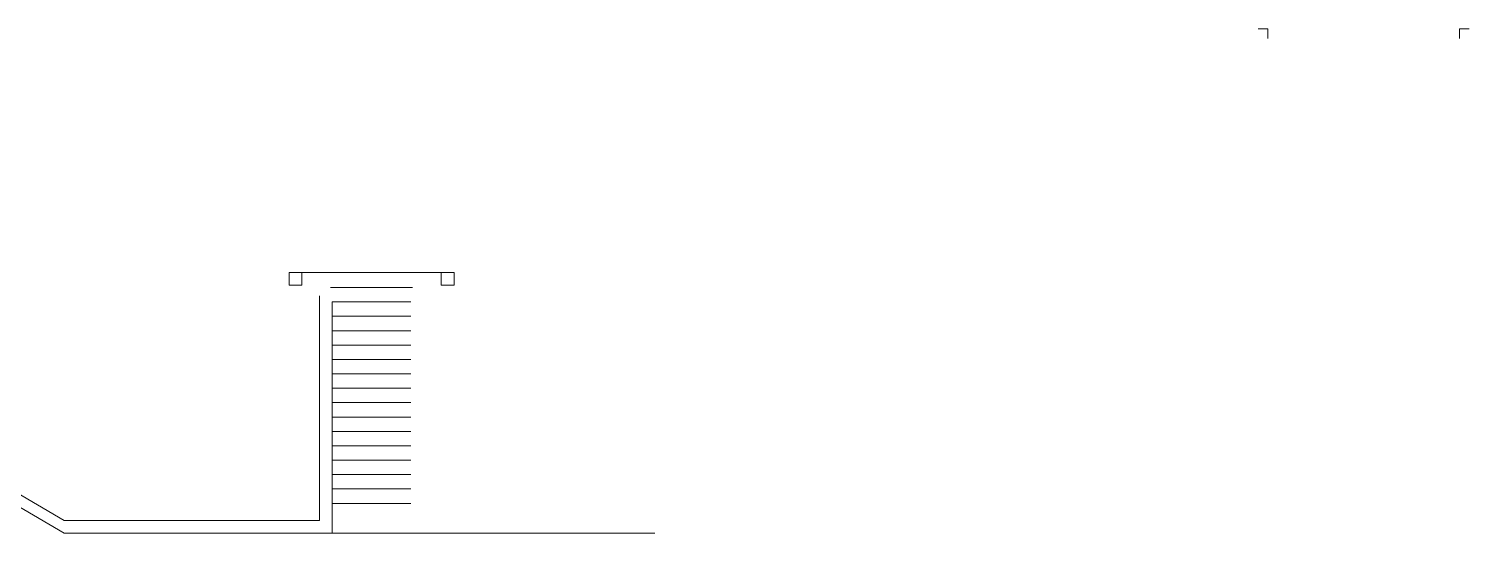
# Model space of a CAD drawing. Header units: millimetres. Extents: x -17502 to -16646, y 1856 to 2034.
# Drawn here: x -17477.91 to -17449.88, y 2024.31 to 2034.13 of the extents above; entities that cross this region are included whole.
import ezdxf

# ---------------------------------------------------------------- set-up
doc = ezdxf.new("R2010")
doc.units = ezdxf.units.MM
doc.layers.get('0').update_dxf_attribs({"lineweight": 9})
doc.layers.get('Defpoints').update_dxf_attribs({"lineweight": 9})

msp = doc.modelspace()

# ---------------------------------------------------------------- linework, layer by layer
at = {"lineweight": 9}
for p, q in [((-17471.242, 2029.388), (-17472.597, 2029.388)), ((-17472.597, 2029.388), (-17469.637, 2029.388)), ((-17472.007, 2029.388), (-17470.477, 2029.388)), ((-17470.443, 2029.093), (-17472.041, 2029.093)), ((-17470.477, 2029.093), (-17472.007, 2029.093)), ((-17470.477, 2028.813), (-17472.007, 2028.813)), ((-17472.007, 2028.813), (-17470.477, 2028.813)), ((-17470.477, 2028.533), (-17472.007, 2028.533)), ((-17472.007, 2028.533), (-17470.477, 2028.533)), ((-17470.477, 2028.253), (-17472.007, 2028.253)), ((-17472.007, 2028.253), (-17470.477, 2028.253)), ((-17470.477, 2027.973), (-17472.007, 2027.973)), ((-17472.007, 2027.973), (-17470.477, 2027.973)), ((-17470.477, 2027.693), (-17472.007, 2027.693)), ((-17472.007, 2027.693), (-17470.477, 2027.693)), ((-17472.007, 2027.413), (-17470.477, 2027.413)), ((-17470.477, 2027.133), (-17472.007, 2027.133)), ((-17470.477, 2026.853), (-17472.007, 2026.853)), ((-17472.007, 2026.853), (-17470.477, 2026.853)), ((-17470.477, 2026.573), (-17472.007, 2026.573)), ((-17472.007, 2026.573), (-17470.477, 2026.573)), ((-17470.477, 2026.293), (-17472.007, 2026.293)), ((-17472.007, 2026.293), (-17470.477, 2026.293)), ((-17470.477, 2026.013), (-17472.007, 2026.013)), ((-17472.007, 2026.013), (-17470.477, 2026.013)), ((-17470.477, 2025.733), (-17472.007, 2025.733)), ((-17472.007, 2025.733), (-17470.477, 2025.733)), ((-17470.477, 2025.453), (-17472.007, 2025.453)), ((-17472.007, 2025.453), (-17470.477, 2025.453)), ((-17472.007, 2025.173), (-17470.477, 2025.173)), ((-17470.477, 2025.173), (-17472.007, 2025.173)), ((-17472.007, 2024.893), (-17470.477, 2024.893)), ((-17465.727, 2024.313), (-17477.227, 2024.313))]:
    msp.add_line(p, q, dxfattribs=at)
for points in [[(-17477.227, 2024.563), (-17486.605, 2030.066), (-17486.714, 2029.88), (-17477.227, 2024.313), (-17472.257, 2024.313), (-17472.007, 2024.313), (-17472.007, 2028.813)], [(-17472.597, 2029.388), (-17472.847, 2029.388), (-17472.847, 2029.138), (-17472.597, 2029.138), (-17472.597, 2029.388)], [(-17469.887, 2029.388), (-17469.637, 2029.388), (-17469.637, 2029.138), (-17469.887, 2029.138), (-17469.887, 2029.388)], [(-17472.257, 2028.929), (-17472.257, 2024.563), (-17477.227, 2024.563)]]:
    msp.add_lwpolyline(points, dxfattribs=at)
at = {"layer": 'Defpoints', "lineweight": 9}
for points in [[(-17453.987, 2034.128), (-17453.8, 2034.128), (-17453.8, 2033.942)], [(-17450.069, 2033.942), (-17450.069, 2034.128), (-17449.883, 2034.128)]]:
    msp.add_lwpolyline(points, dxfattribs=at)
for p in [(-17453.8, 2034.128), (-17453.8, 2034.128), (-17450.069, 2034.128)]:
    msp.add_point(p, dxfattribs=at)

doc.saveas('drawing.dxf')
